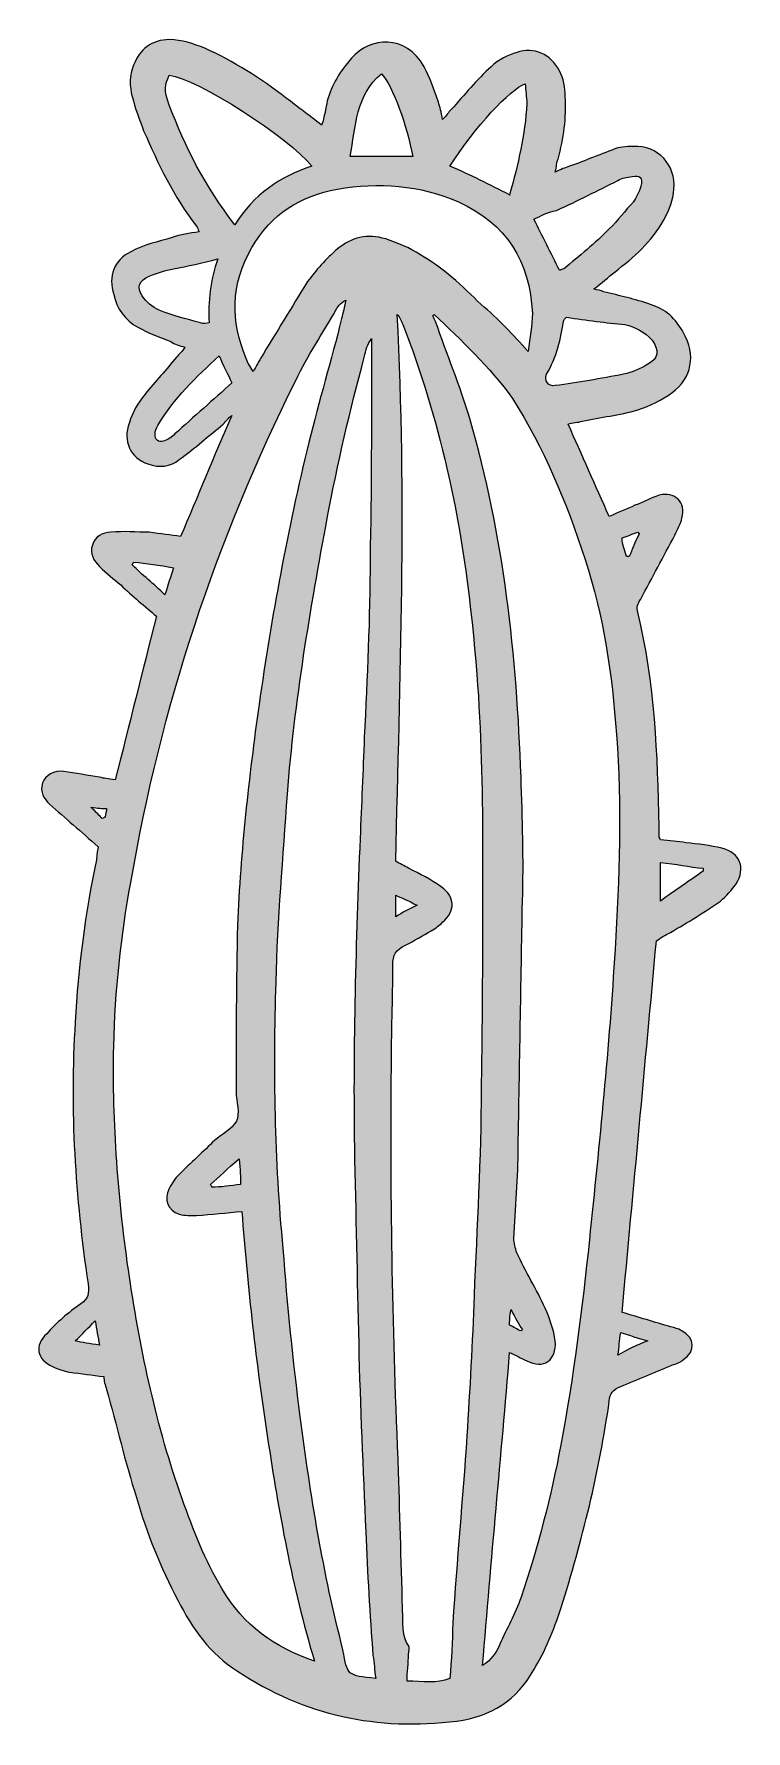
# Model space of a CAD drawing. Header units: inches. Extents: x 0.99 to 5, y 0.89 to 5.1.
# Drawn here: x 2.835 to 3.529, y 0.89 to 2.546 of the extents above; entities that cross this region are included whole.
import ezdxf

# ---------------------------------------------------------------- set-up
doc = ezdxf.new("R2010")
doc.units = ezdxf.units.IN
doc.header["$MEASUREMENT"] = 0
doc.layers.add('Calque 1', color=7, linetype='Continuous')

msp = doc.modelspace()

# ---------------------------------------------------------------- hatches: boundary and pattern name
at = {"layer": 'Calque 1', "true_color": 0x545b52}
h = msp.add_hatch(color=251, dxfattribs=at)
h.dxf.hatch_style = 2
edge = h.paths.add_edge_path()
edge.add_spline(control_points=[(2.8972, 1.7528), (2.8806, 1.7681), (2.8653, 1.7806), (2.85, 1.7944), (2.8444, 1.8), (2.8403, 1.8056), (2.8431, 1.8153), (2.8458, 1.8222), (2.8542, 1.8278), (2.8639, 1.8264), (2.875, 1.825), (2.8875, 1.8222), (2.8986, 1.8208), (2.9028, 1.8194), (2.9069, 1.8194), (2.9139, 1.8181), (2.9278, 1.8722), (2.9403, 1.9236), (2.9542, 1.9778), (2.9431, 1.9875), (2.9306, 1.9972), (2.9194, 2.0083), (2.9125, 2.0139), (2.9056, 2.0194), (2.8986, 2.0264), (2.8931, 2.0319), (2.8889, 2.0389), (2.8917, 2.0472), (2.8944, 2.0556), (2.9014, 2.0597), (2.9097, 2.0597), (2.9222, 2.0611), (2.9347, 2.0597), (2.9472, 2.0597), (2.9583, 2.0583), (2.9681, 2.0569), (2.9778, 2.0556), (2.9944, 2.0944), (3.0097, 2.1333), (3.0278, 2.1736), (3.0236, 2.1708), (3.0222, 2.1681), (3.0194, 2.1653), (3.0056, 2.1542), (2.9917, 2.1417), (2.9764, 2.1306), (2.9681, 2.1236), (2.9569, 2.1222), (2.9458, 2.1264), (2.9292, 2.1319), (2.9208, 2.1486), (2.9278, 2.1667), (2.9306, 2.1764), (2.9361, 2.1861), (2.9431, 2.1944), (2.9528, 2.2069), (2.9639, 2.2181), (2.9736, 2.2306), (2.9764, 2.2333), (2.9792, 2.2361), (2.9819, 2.2403), (2.9764, 2.2417), (2.9722, 2.2431), (2.9681, 2.2458), (2.9569, 2.25), (2.9458, 2.2542), (2.9361, 2.2597), (2.9236, 2.2667), (2.9153, 2.2778), (2.9125, 2.2917), (2.9069, 2.3097), (2.9125, 2.325), (2.9292, 2.3333), (2.9417, 2.3403), (2.9556, 2.3431), (2.9694, 2.3472), (2.9778, 2.35), (2.9861, 2.3514), (2.9958, 2.3528), (2.9944, 2.3556), (2.9944, 2.3569), (2.9931, 2.3583), (2.9708, 2.3875), (2.9556, 2.4194), (2.9417, 2.4514), (2.9375, 2.4625), (2.9333, 2.4736), (2.9306, 2.4847), (2.9278, 2.4944), (2.9278, 2.5056), (2.9319, 2.5153), (2.9375, 2.5306), (2.95, 2.5403), (2.9667, 2.5403), (2.9792, 2.5403), (2.9903, 2.5361), (3.0014, 2.5319), (3.0292, 2.5194), (3.0556, 2.5028), (3.0806, 2.4833), (3.0917, 2.475), (3.1028, 2.4667), (3.1153, 2.4569), (3.1181, 2.4653), (3.1194, 2.4736), (3.1208, 2.4806), (3.125, 2.4958), (3.1333, 2.5097), (3.1444, 2.5222), (3.1625, 2.5431), (3.1972, 2.5458), (3.2153, 2.5139), (3.2208, 2.5028), (3.225, 2.4917), (3.2292, 2.4792), (3.2306, 2.475), (3.2319, 2.4694), (3.2333, 2.4625), (3.2375, 2.4667), (3.2389, 2.4694), (3.2417, 2.4722), (3.2542, 2.4861), (3.2667, 2.5014), (3.2806, 2.5139), (3.2875, 2.5208), (3.2972, 2.525), (3.3056, 2.5278), (3.3222, 2.5333), (3.3389, 2.5264), (3.3472, 2.5097), (3.3514, 2.5028), (3.3528, 2.4931), (3.3528, 2.4847), (3.3542, 2.4639), (3.3514, 2.4444), (3.3458, 2.4236), (3.3444, 2.4208), (3.3444, 2.4167), (3.3431, 2.4111), (3.3486, 2.4139), (3.3528, 2.4153), (3.3569, 2.4167), (3.3722, 2.4222), (3.3889, 2.4292), (3.4042, 2.4347), (3.4097, 2.4361), (3.4181, 2.4361), (3.4236, 2.4361), (3.4472, 2.4347), (3.4625, 2.4139), (3.4583, 2.3903), (3.4569, 2.3806), (3.4528, 2.3708), (3.4486, 2.3639), (3.4375, 2.3431), (3.4194, 2.3278), (3.4014, 2.3139), (3.3944, 2.3083), (3.3889, 2.3028), (3.3806, 2.2972), (3.3847, 2.2958), (3.3875, 2.2958), (3.3903, 2.2944), (3.4056, 2.2903), (3.4208, 2.2875), (3.4361, 2.2819), (3.45, 2.2778), (3.4611, 2.2681), (3.4681, 2.2542), (3.4806, 2.2333), (3.4764, 2.2097), (3.4569, 2.1958), (3.4472, 2.1889), (3.4361, 2.1833), (3.4236, 2.1792), (3.4056, 2.1736), (3.3875, 2.1722), (3.3694, 2.1681), (3.3653, 2.1667), (3.3597, 2.1667), (3.3556, 2.1653), (3.3694, 2.1347), (3.3819, 2.1056), (3.3958, 2.075), (3.4042, 2.0792), (3.4125, 2.0819), (3.4208, 2.0861), (3.4292, 2.0889), (3.4361, 2.0931), (3.4444, 2.0958), (3.4597, 2.1), (3.4708, 2.0889), (3.4667, 2.0736), (3.4653, 2.0681), (3.4625, 2.0625), (3.4597, 2.0569), (3.4486, 2.0361), (3.4375, 2.0153), (3.4264, 1.9944), (3.4236, 1.9903), (3.4222, 1.9861), (3.4236, 1.9819), (3.4403, 1.9125), (3.4431, 1.8431), (3.4444, 1.7722), (3.4444, 1.7694), (3.4444, 1.7667), (3.4444, 1.7639), (3.4444, 1.7625), (3.4444, 1.7625), (3.4458, 1.7597), (3.4542, 1.7583), (3.4625, 1.7583), (3.4708, 1.7569), (3.4819, 1.7556), (3.4944, 1.7542), (3.5056, 1.7514), (3.5236, 1.7472), (3.5292, 1.7319), (3.5194, 1.7167), (3.5153, 1.7111), (3.5097, 1.7042), (3.5042, 1.7), (3.4889, 1.6889), (3.4722, 1.6792), (3.4556, 1.6694), (3.45, 1.6667), (3.4458, 1.6639), (3.4417, 1.6611), (3.4306, 1.5389), (3.4194, 1.4194), (3.4083, 1.2986), (3.4236, 1.2944), (3.4403, 1.2889), (3.4556, 1.2847), (3.4597, 1.2833), (3.4625, 1.2833), (3.4667, 1.2806), (3.4792, 1.2736), (3.4806, 1.2611), (3.4681, 1.2528), (3.4653, 1.25), (3.4611, 1.2486), (3.4569, 1.2472), (3.4403, 1.2403), (3.4236, 1.2333), (3.4069, 1.2264), (3.4, 1.2236), (3.3958, 1.2194), (3.3958, 1.2125), (3.3861, 1.1431), (3.3694, 1.0764), (3.3486, 1.0097), (3.3417, 0.9889), (3.3333, 0.9681), (3.3222, 0.95), (3.3056, 0.9208), (3.2806, 0.9042), (3.2472, 0.9), (3.1694, 0.8903), (3.0986, 0.9056), (3.0333, 0.9486), (3.0069, 0.9653), (2.9889, 0.9903), (2.975, 1.0181), (2.9583, 1.05), (2.9444, 1.0833), (2.9347, 1.1181), (2.9236, 1.1528), (2.9153, 1.1889), (2.9056, 1.2236), (2.9042, 1.2278), (2.9028, 1.2319), (2.9028, 1.2361), (2.8917, 1.2375), (2.8806, 1.2389), (2.8694, 1.2403), (2.8639, 1.2417), (2.8583, 1.2431), (2.8528, 1.2458), (2.8375, 1.2528), (2.8347, 1.2667), (2.8472, 1.2778), (2.8569, 1.2889), (2.8681, 1.2986), (2.8806, 1.3069), (2.8875, 1.3125), (2.8889, 1.3167), (2.8875, 1.3264), (2.875, 1.4111), (2.8694, 1.4958), (2.875, 1.5819), (2.8778, 1.6347), (2.8847, 1.6889), (2.8958, 1.7403), (2.8958, 1.7472), (2.8972, 1.75), (2.8972, 1.7528)], knot_values=[0, 0, 0, 0, 1, 1, 1, 2, 2, 2, 3, 3, 3, 4, 4, 4, 5, 5, 5, 6, 6, 6, 7, 7, 7, 8, 8, 8, 9, 9, 9, 10, 10, 10, 11, 11, 11, 12, 12, 12, 13, 13, 13, 14, 14, 14, 15, 15, 15, 16, 16, 16, 17, 17, 17, 18, 18, 18, 19, 19, 19, 20, 20, 20, 21, 21, 21, 22, 22, 22, 23, 23, 23, 24, 24, 24, 25, 25, 25, 26, 26, 26, 27, 27, 27, 28, 28, 28, 29, 29, 29, 30, 30, 30, 31, 31, 31, 32, 32, 32, 33, 33, 33, 34, 34, 34, 35, 35, 35, 36, 36, 36, 37, 37, 37, 38, 38, 38, 39, 39, 39, 40, 40, 40, 41, 41, 41, 42, 42, 42, 43, 43, 43, 44, 44, 44, 45, 45, 45, 46, 46, 46, 47, 47, 47, 48, 48, 48, 49, 49, 49, 50, 50, 50, 51, 51, 51, 52, 52, 52, 53, 53, 53, 54, 54, 54, 55, 55, 55, 56, 56, 56, 57, 57, 57, 58, 58, 58, 59, 59, 59, 60, 60, 60, 61, 61, 61, 62, 62, 62, 63, 63, 63, 64, 64, 64, 65, 65, 65, 66, 66, 66, 67, 67, 67, 68, 68, 68, 69, 69, 69, 70, 70, 70, 71, 71, 71, 72, 72, 72, 73, 73, 73, 74, 74, 74, 75, 75, 75, 76, 76, 76, 77, 77, 77, 78, 78, 78, 79, 79, 79, 80, 80, 80, 81, 81, 81, 82, 82, 82, 83, 83, 83, 84, 84, 84, 85, 85, 85, 86, 86, 86, 87, 87, 87, 88, 88, 88, 89, 89, 89, 90, 90, 90, 91, 91, 91, 92, 92, 92, 93, 93, 93, 94, 94, 94, 95, 95, 95, 96, 96, 96, 97, 97, 97, 98, 98, 98, 99, 99, 99, 99], degree=3, periodic=1)
edge = h.paths.add_edge_path()
edge.add_spline(control_points=[(3.1083, 0.9583), (3.0861, 1.0319), (3.0736, 1.1042), (3.0625, 1.1764), (3.0514, 1.2486), (3.0431, 1.3222), (3.0375, 1.3972), (3.0222, 1.3958), (3.0083, 1.3944), (2.9931, 1.3931), (2.9875, 1.3931), (2.9819, 1.3931), (2.9764, 1.3944), (2.9653, 1.3986), (2.9611, 1.4083), (2.9667, 1.4194), (2.9694, 1.425), (2.9722, 1.4292), (2.9764, 1.4333), (2.9875, 1.4444), (3, 1.4556), (3.0111, 1.4667), (3.0181, 1.4722), (3.0278, 1.4778), (3.0319, 1.4847), (3.0361, 1.4931), (3.0319, 1.5042), (3.0319, 1.5139), (3.0319, 1.5681), (3.0319, 1.6222), (3.0333, 1.6764), (3.0361, 1.7486), (3.0444, 1.8208), (3.0542, 1.8917), (3.0667, 1.9778), (3.0819, 2.0625), (3.1028, 2.1472), (3.1125, 2.1875), (3.125, 2.2278), (3.1347, 2.2681), (3.1361, 2.2736), (3.1375, 2.2792), (3.1389, 2.2861), (3.1333, 2.2833), (3.1306, 2.2792), (3.1292, 2.2764), (3.1167, 2.2542), (3.1014, 2.2319), (3.0903, 2.2083), (3.0125, 2.0528), (2.9583, 1.8889), (2.9292, 1.7181), (2.9194, 1.6653), (2.9139, 1.6125), (2.9125, 1.5583), (2.9111, 1.4833), (2.9167, 1.4083), (2.9278, 1.3333), (2.9389, 1.2597), (2.9542, 1.1875), (2.9792, 1.1167), (2.9903, 1.0861), (3.0014, 1.0569), (3.0181, 1.0292), (3.0389, 0.9931), (3.0694, 0.9722), (3.1083, 0.9583)], knot_values=[0, 0, 0, 0, 1, 1, 1, 2, 2, 2, 3, 3, 3, 4, 4, 4, 5, 5, 5, 6, 6, 6, 7, 7, 7, 8, 8, 8, 9, 9, 9, 10, 10, 10, 11, 11, 11, 12, 12, 12, 13, 13, 13, 14, 14, 14, 15, 15, 15, 16, 16, 16, 17, 17, 17, 18, 18, 18, 19, 19, 19, 20, 20, 20, 21, 21, 21, 22, 22, 22, 22], degree=3, periodic=1)
edge = h.paths.add_edge_path()
edge.add_spline(control_points=[(3.1875, 1.7389), (3.1917, 1.7361), (3.1958, 1.7347), (3.2, 1.7319), (3.2111, 1.7264), (3.2222, 1.7208), (3.2319, 1.7139), (3.2458, 1.7042), (3.2458, 1.6903), (3.2333, 1.6792), (3.2306, 1.6764), (3.2264, 1.6736), (3.2222, 1.6708), (3.2139, 1.6667), (3.2056, 1.6611), (3.1972, 1.6569), (3.1875, 1.6528), (3.1847, 1.6472), (3.1847, 1.6375), (3.1847, 1.6042), (3.1833, 1.5708), (3.1833, 1.5375), (3.1819, 1.4056), (3.1847, 1.275), (3.1903, 1.1431), (3.1917, 1.0958), (3.1931, 1.0486), (3.1944, 1.0014), (3.1944, 0.9917), (3.1944, 0.9819), (3.2, 0.9736), (3.2014, 0.9722), (3.2, 0.9681), (3.2, 0.9653), (3.2, 0.9569), (3.1986, 0.9472), (3.1986, 0.9389), (3.2139, 0.9389), (3.2278, 0.9361), (3.2403, 0.9417), (3.2417, 0.9597), (3.2431, 0.9778), (3.2431, 0.9958), (3.2472, 1.0569), (3.2528, 1.1167), (3.2569, 1.1778), (3.2597, 1.2236), (3.2625, 1.2694), (3.2639, 1.3153), (3.2667, 1.3819), (3.2708, 1.4486), (3.2708, 1.5167), (3.2722, 1.5958), (3.2722, 1.6764), (3.2722, 1.7556), (3.2722, 1.8111), (3.2708, 1.8653), (3.2667, 1.9208), (3.2611, 1.9889), (3.2528, 2.0556), (3.2375, 2.1222), (3.2264, 2.1694), (3.2125, 2.2167), (3.1944, 2.2625), (3.1931, 2.2653), (3.1917, 2.2694), (3.1889, 2.2722), (3.1986, 2.0931), (3.1917, 1.9167), (3.1875, 1.7389)], knot_values=[0, 0, 0, 0, 1, 1, 1, 2, 2, 2, 3, 3, 3, 4, 4, 4, 5, 5, 5, 6, 6, 6, 7, 7, 7, 8, 8, 8, 9, 9, 9, 10, 10, 10, 11, 11, 11, 12, 12, 12, 13, 13, 13, 14, 14, 14, 15, 15, 15, 16, 16, 16, 17, 17, 17, 18, 18, 18, 19, 19, 19, 20, 20, 20, 21, 21, 21, 22, 22, 22, 23, 23, 23, 23], degree=3, periodic=1)
edge = h.paths.add_edge_path()
edge.add_spline(control_points=[(3.225, 2.2722), (3.225, 2.2722), (3.2236, 2.2708), (3.2236, 2.2708), (3.225, 2.2694), (3.225, 2.2667), (3.2264, 2.2653), (3.2375, 2.2333), (3.25, 2.2028), (3.2597, 2.1708), (3.2931, 2.0569), (3.3056, 1.9389), (3.3097, 1.8208), (3.3111, 1.7806), (3.3125, 1.7403), (3.3111, 1.7), (3.3097, 1.6194), (3.3083, 1.5403), (3.3069, 1.4597), (3.3069, 1.4306), (3.3042, 1.4), (3.3028, 1.3708), (3.3028, 1.3667), (3.3042, 1.3611), (3.3056, 1.3569), (3.3139, 1.3389), (3.325, 1.3208), (3.3333, 1.3028), (3.3375, 1.2931), (3.3417, 1.2819), (3.3431, 1.2708), (3.3444, 1.2514), (3.3319, 1.2431), (3.3153, 1.2514), (3.3097, 1.2542), (3.3042, 1.2569), (3.2986, 1.2597), (3.2903, 1.1583), (3.2806, 1.0569), (3.2722, 0.9542), (3.2806, 0.9597), (3.2861, 0.9667), (3.2889, 0.975), (3.2958, 0.9903), (3.3042, 1.0042), (3.3097, 1.0208), (3.3264, 1.0694), (3.3389, 1.1194), (3.3486, 1.1694), (3.3611, 1.2361), (3.3694, 1.3028), (3.3764, 1.3694), (3.3861, 1.4639), (3.3958, 1.5583), (3.4014, 1.6528), (3.4056, 1.7222), (3.4083, 1.7931), (3.4028, 1.8625), (3.3986, 1.9208), (3.3903, 1.9778), (3.3722, 2.0333), (3.3542, 2.0889), (3.3319, 2.1417), (3.3014, 2.1903), (3.2792, 2.2208), (3.2514, 2.2472), (3.225, 2.2722)], knot_values=[0, 0, 0, 0, 1, 1, 1, 2, 2, 2, 3, 3, 3, 4, 4, 4, 5, 5, 5, 6, 6, 6, 7, 7, 7, 8, 8, 8, 9, 9, 9, 10, 10, 10, 11, 11, 11, 12, 12, 12, 13, 13, 13, 14, 14, 14, 15, 15, 15, 16, 16, 16, 17, 17, 17, 18, 18, 18, 19, 19, 19, 20, 20, 20, 21, 21, 21, 22, 22, 22, 22], degree=3, periodic=1)
edge = h.paths.add_edge_path()
edge.add_spline(control_points=[(3.1681, 0.9417), (3.1667, 0.95), (3.1667, 0.9569), (3.1653, 0.9639), (3.1625, 1.0042), (3.1597, 1.0444), (3.1583, 1.0847), (3.1556, 1.1458), (3.1528, 1.2069), (3.1514, 1.2681), (3.15, 1.3319), (3.1486, 1.3958), (3.1472, 1.4597), (3.1458, 1.5597), (3.1486, 1.6611), (3.1528, 1.7611), (3.1542, 1.7944), (3.1556, 1.8264), (3.1569, 1.8597), (3.1597, 1.9181), (3.1625, 1.9764), (3.1625, 2.0333), (3.1639, 2.1), (3.1639, 2.1681), (3.1639, 2.2347), (3.1639, 2.2389), (3.1639, 2.2431), (3.1639, 2.2486), (3.1597, 2.2431), (3.1583, 2.2375), (3.1569, 2.2306), (3.1431, 2.1792), (3.1306, 2.1264), (3.1208, 2.0736), (3.1042, 1.9847), (3.0889, 1.8944), (3.0819, 1.8042), (3.0778, 1.7431), (3.0722, 1.6819), (3.0708, 1.6208), (3.0681, 1.5347), (3.0694, 1.4472), (3.0778, 1.3611), (3.0819, 1.3056), (3.0875, 1.2514), (3.0944, 1.1972), (3.1042, 1.1208), (3.1167, 1.0444), (3.1361, 0.9694), (3.1403, 0.9444), (3.1403, 0.9444), (3.1681, 0.9417)], knot_values=[0, 0, 0, 0, 1, 1, 1, 2, 2, 2, 3, 3, 3, 4, 4, 4, 5, 5, 5, 6, 6, 6, 7, 7, 7, 8, 8, 8, 9, 9, 9, 10, 10, 10, 11, 11, 11, 12, 12, 12, 13, 13, 13, 14, 14, 14, 15, 15, 15, 16, 16, 16, 17, 17, 17, 17], degree=3, periodic=1)
edge = h.paths.add_edge_path()
edge.add_spline(control_points=[(3.3167, 2.2361), (3.3181, 2.25), (3.3208, 2.2611), (3.3208, 2.2736), (3.3181, 2.3236), (3.2958, 2.3611), (3.2486, 2.3819), (3.2111, 2.3986), (3.1708, 2.4014), (3.1306, 2.3944), (3.0944, 2.3875), (3.0667, 2.3708), (3.0472, 2.3375), (3.0264, 2.3014), (3.0264, 2.2653), (3.0417, 2.2292), (3.0431, 2.225), (3.0458, 2.2208), (3.0486, 2.2167), (3.0514, 2.2222), (3.0542, 2.2264), (3.0556, 2.2292), (3.0708, 2.2542), (3.0861, 2.2792), (3.1014, 2.3042), (3.1097, 2.3153), (3.1194, 2.3264), (3.1306, 2.3361), (3.1444, 2.3472), (3.1597, 2.3514), (3.1778, 2.3458), (3.1889, 2.3417), (3.2014, 2.3375), (3.2111, 2.3306), (3.2333, 2.3181), (3.2528, 2.3), (3.2708, 2.2819), (3.2875, 2.2681), (3.3014, 2.2528), (3.3167, 2.2361)], knot_values=[0, 0, 0, 0, 1, 1, 1, 2, 2, 2, 3, 3, 3, 4, 4, 4, 5, 5, 5, 6, 6, 6, 7, 7, 7, 8, 8, 8, 9, 9, 9, 10, 10, 10, 11, 11, 11, 12, 12, 12, 13, 13, 13, 13], degree=3, periodic=1)
edge = h.paths.add_edge_path()
edge.add_spline(control_points=[(3.0306, 2.3597), (3.0486, 2.3889), (3.075, 2.4069), (3.1056, 2.4167), (3.0847, 2.4444), (2.9931, 2.5028), (2.9667, 2.5056), (2.9625, 2.4958), (2.9611, 2.4917), (2.9667, 2.4764), (2.9819, 2.4361), (3.0014, 2.3972), (3.0306, 2.3597)], knot_values=[0, 0, 0, 0, 1, 1, 1, 2, 2, 2, 3, 3, 3, 4, 4, 4, 4], degree=3, periodic=1)
edge = h.paths.add_edge_path()
edge.add_spline(control_points=[(3.3542, 2.2694), (3.3528, 2.2681), (3.3514, 2.2667), (3.3514, 2.2667), (3.3486, 2.2486), (3.3444, 2.2306), (3.3347, 2.2139), (3.3319, 2.2083), (3.3361, 2.2014), (3.3431, 2.2028), (3.3653, 2.2056), (3.3875, 2.2097), (3.4097, 2.2139), (3.4181, 2.2153), (3.4264, 2.2194), (3.4333, 2.2236), (3.4444, 2.2292), (3.4444, 2.2375), (3.4375, 2.2472), (3.4306, 2.2556), (3.4208, 2.2597), (3.4111, 2.2625), (3.3931, 2.2639), (3.3736, 2.2667), (3.3542, 2.2694)], knot_values=[0, 0, 0, 0, 1, 1, 1, 2, 2, 2, 3, 3, 3, 4, 4, 4, 5, 5, 5, 6, 6, 6, 7, 7, 7, 8, 8, 8, 8], degree=3, periodic=1)
edge = h.paths.add_edge_path()
edge.add_spline(control_points=[(3.3222, 2.3653), (3.3306, 2.3486), (3.3389, 2.3319), (3.3472, 2.3153), (3.3486, 2.3153), (3.35, 2.3167), (3.3514, 2.3167), (3.3667, 2.3292), (3.3819, 2.3417), (3.3958, 2.3556), (3.4042, 2.3639), (3.4111, 2.3736), (3.4194, 2.3819), (3.4222, 2.3861), (3.425, 2.3917), (3.4264, 2.3972), (3.4292, 2.4056), (3.425, 2.4083), (3.4181, 2.4069), (3.4125, 2.4056), (3.4083, 2.4056), (3.4042, 2.4028), (3.3847, 2.3931), (3.3653, 2.3833), (3.3444, 2.3736), (3.3347, 2.3722), (3.3292, 2.3681), (3.3222, 2.3653)], knot_values=[0, 0, 0, 0, 1, 1, 1, 2, 2, 2, 3, 3, 3, 4, 4, 4, 5, 5, 5, 6, 6, 6, 7, 7, 7, 8, 8, 8, 9, 9, 9, 9], degree=3, periodic=1)
edge = h.paths.add_edge_path()
edge.add_spline(control_points=[(3.2986, 2.3889), (3.2986, 2.3889), (3.3, 2.3889), (3.2986, 2.3889), (3.3069, 2.4194), (3.3139, 2.4472), (3.3153, 2.4778), (3.3153, 2.4847), (3.3139, 2.4903), (3.3139, 2.4972), (3.2986, 2.4917), (3.2653, 2.4556), (3.2403, 2.4167), (3.2611, 2.4083), (3.2792, 2.3986), (3.2986, 2.3889)], knot_values=[0, 0, 0, 0, 1, 1, 1, 2, 2, 2, 3, 3, 3, 4, 4, 4, 5, 5, 5, 5], degree=3, periodic=1)
edge = h.paths.add_edge_path()
edge.add_spline(control_points=[(3.2042, 2.4264), (3.1986, 2.4556), (3.1847, 2.4958), (3.1736, 2.5069), (3.1486, 2.4861), (3.1486, 2.4556), (3.1431, 2.4264), (3.1653, 2.4264), (3.1847, 2.4264), (3.2042, 2.4264)], knot_values=[0, 0, 0, 0, 1, 1, 1, 2, 2, 2, 3, 3, 3, 3], degree=3, periodic=1)
edge = h.paths.add_edge_path()
edge.add_spline(control_points=[(3.0139, 2.3264), (2.9986, 2.3222), (2.9847, 2.3194), (2.9708, 2.3167), (2.9625, 2.3153), (2.9556, 2.3125), (2.9472, 2.3097), (2.9375, 2.3056), (2.9347, 2.2986), (2.9403, 2.2903), (2.9444, 2.2847), (2.95, 2.2792), (2.9569, 2.2764), (2.9694, 2.2708), (2.9833, 2.2681), (2.9972, 2.2639), (3, 2.2625), (3.0028, 2.2639), (3.0056, 2.2639), (3.0042, 2.2847), (3.0069, 2.3056), (3.0139, 2.3264)], knot_values=[0, 0, 0, 0, 1, 1, 1, 2, 2, 2, 3, 3, 3, 4, 4, 4, 5, 5, 5, 6, 6, 6, 7, 7, 7, 7], degree=3, periodic=1)
edge = h.paths.add_edge_path()
edge.add_spline(control_points=[(3.0153, 2.2319), (2.9931, 2.2111), (2.9708, 2.1903), (2.9556, 2.1639), (2.9542, 2.1611), (2.9528, 2.1583), (2.9528, 2.1556), (2.9528, 2.15), (2.9556, 2.1472), (2.9611, 2.1486), (2.9653, 2.15), (2.9694, 2.1528), (2.9722, 2.1556), (2.9903, 2.1722), (3.0097, 2.1889), (3.0278, 2.2056), (3.0236, 2.2139), (3.0194, 2.2222), (3.0153, 2.2319)], knot_values=[0, 0, 0, 0, 1, 1, 1, 2, 2, 2, 3, 3, 3, 4, 4, 4, 5, 5, 5, 6, 6, 6, 6], degree=3, periodic=1)
edge = h.paths.add_edge_path()
edge.add_spline(control_points=[(3.4458, 1.7), (3.4611, 1.7111), (3.4736, 1.7194), (3.4875, 1.7292), (3.4875, 1.7306), (3.4875, 1.7306), (3.4875, 1.7319), (3.4736, 1.7333), (3.4611, 1.7361), (3.4458, 1.7375), (3.4458, 1.725), (3.4458, 1.7125), (3.4458, 1.7)], knot_values=[0, 0, 0, 0, 1, 1, 1, 2, 2, 2, 3, 3, 3, 4, 4, 4, 4], degree=3, periodic=1)
edge = h.paths.add_edge_path()
edge.add_spline(control_points=[(2.9319, 2.0306), (2.9319, 2.0292), (2.9306, 2.0292), (2.9306, 2.0278), (2.9403, 2.0181), (2.9514, 2.0097), (2.9625, 1.9986), (2.9653, 2.0083), (2.9681, 2.0167), (2.9708, 2.025), (2.9569, 2.0278), (2.9444, 2.0292), (2.9319, 2.0306)], knot_values=[0, 0, 0, 0, 1, 1, 1, 2, 2, 2, 3, 3, 3, 4, 4, 4, 4], degree=3, periodic=1)
edge = h.paths.add_edge_path()
edge.add_spline(control_points=[(3.0347, 1.4486), (3.0236, 1.4389), (3.0153, 1.4306), (3.0069, 1.4236), (3.0069, 1.4222), (3.0083, 1.4222), (3.0083, 1.4208), (3.0167, 1.4208), (3.0264, 1.4222), (3.0361, 1.4236), (3.0361, 1.4306), (3.0361, 1.4375), (3.0347, 1.4486)], knot_values=[0, 0, 0, 0, 1, 1, 1, 2, 2, 2, 3, 3, 3, 4, 4, 4, 4], degree=3, periodic=1)
edge = h.paths.add_edge_path()
edge.add_spline(control_points=[(3.4333, 1.2708), (3.4236, 1.2736), (3.4153, 1.2764), (3.4069, 1.2792), (3.4056, 1.2708), (3.4056, 1.2653), (3.4042, 1.2569), (3.4139, 1.2625), (3.4222, 1.2667), (3.4333, 1.2708)], knot_values=[0, 0, 0, 0, 1, 1, 1, 2, 2, 2, 3, 3, 3, 3], degree=3, periodic=1)
edge = h.paths.add_edge_path()
edge.add_spline(control_points=[(2.8986, 1.2667), (2.8972, 1.275), (2.8958, 1.2819), (2.8944, 1.2903), (2.8875, 1.2833), (2.8819, 1.2778), (2.875, 1.2708), (2.8819, 1.2694), (2.8889, 1.2681), (2.8986, 1.2667)], knot_values=[0, 0, 0, 0, 1, 1, 1, 2, 2, 2, 3, 3, 3, 3], degree=3, periodic=1)
edge = h.paths.add_edge_path()
edge.add_spline(control_points=[(3.1875, 1.6847), (3.1944, 1.6889), (3.2, 1.6917), (3.2083, 1.6958), (3.2, 1.7), (3.1944, 1.7028), (3.1875, 1.7056), (3.1875, 1.6986), (3.1875, 1.6931), (3.1875, 1.6847)], knot_values=[0, 0, 0, 0, 1, 1, 1, 2, 2, 2, 3, 3, 3, 3], degree=3, periodic=1)
edge = h.paths.add_edge_path()
edge.add_spline(control_points=[(3.4125, 2.0361), (3.4139, 2.0361), (3.4139, 2.0361), (3.4153, 2.0361), (3.4181, 2.0431), (3.4208, 2.05), (3.425, 2.0583), (3.425, 2.0583), (3.4236, 2.0597), (3.4236, 2.0597), (3.4181, 2.0583), (3.4139, 2.0556), (3.4083, 2.0542), (3.4083, 2.0472), (3.4111, 2.0417), (3.4125, 2.0361)], knot_values=[0, 0, 0, 0, 1, 1, 1, 2, 2, 2, 3, 3, 3, 4, 4, 4, 5, 5, 5, 5], degree=3, periodic=1)
edge = h.paths.add_edge_path()
edge.add_spline(control_points=[(3.3, 1.3014), (3.2986, 1.2944), (3.2986, 1.2903), (3.2986, 1.2861), (3.3028, 1.2847), (3.3056, 1.2819), (3.3097, 1.2806), (3.3097, 1.2806), (3.3111, 1.2819), (3.3111, 1.2819), (3.3069, 1.2875), (3.3042, 1.2931), (3.3, 1.3014)], knot_values=[0, 0, 0, 0, 1, 1, 1, 2, 2, 2, 3, 3, 3, 4, 4, 4, 4], degree=3, periodic=1)
edge = h.paths.add_edge_path()
edge.add_spline(control_points=[(2.9014, 1.7806), (2.9028, 1.7806), (2.9028, 1.7819), (2.9042, 1.7819), (2.9042, 1.7847), (2.9056, 1.7875), (2.9056, 1.7903), (2.9014, 1.7903), (2.8972, 1.7903), (2.8903, 1.7917), (2.8958, 1.7861), (2.8986, 1.7833), (2.9014, 1.7806)], knot_values=[0, 0, 0, 0, 1, 1, 1, 2, 2, 2, 3, 3, 3, 4, 4, 4, 4], degree=3, periodic=1)

# ---------------------------------------------------------------- linework, layer by layer
at = {"layer": 'Calque 1', "lineweight": 0}
for points, knots in [([(2.8972, 1.7528), (2.8806, 1.7681), (2.8653, 1.7806), (2.85, 1.7944), (2.8444, 1.8), (2.8403, 1.8056), (2.8431, 1.8153), (2.8458, 1.8222), (2.8542, 1.8278), (2.8639, 1.8264), (2.875, 1.825), (2.8875, 1.8222), (2.8986, 1.8208), (2.9028, 1.8194), (2.9069, 1.8194), (2.9139, 1.8181), (2.9278, 1.8722), (2.9403, 1.9236), (2.9542, 1.9778), (2.9431, 1.9875), (2.9306, 1.9972), (2.9194, 2.0083), (2.9125, 2.0139), (2.9056, 2.0194), (2.8986, 2.0264), (2.8931, 2.0319), (2.8889, 2.0389), (2.8917, 2.0472), (2.8944, 2.0556), (2.9014, 2.0597), (2.9097, 2.0597), (2.9222, 2.0611), (2.9347, 2.0597), (2.9472, 2.0597), (2.9583, 2.0583), (2.9681, 2.0569), (2.9778, 2.0556), (2.9944, 2.0944), (3.0097, 2.1333), (3.0278, 2.1736), (3.0236, 2.1708), (3.0222, 2.1681), (3.0194, 2.1653), (3.0056, 2.1542), (2.9917, 2.1417), (2.9764, 2.1306), (2.9681, 2.1236), (2.9569, 2.1222), (2.9458, 2.1264), (2.9292, 2.1319), (2.9208, 2.1486), (2.9278, 2.1667), (2.9306, 2.1764), (2.9361, 2.1861), (2.9431, 2.1944), (2.9528, 2.2069), (2.9639, 2.2181), (2.9736, 2.2306), (2.9764, 2.2333), (2.9792, 2.2361), (2.9819, 2.2403), (2.9764, 2.2417), (2.9722, 2.2431), (2.9681, 2.2458), (2.9569, 2.25), (2.9458, 2.2542), (2.9361, 2.2597), (2.9236, 2.2667), (2.9153, 2.2778), (2.9125, 2.2917), (2.9069, 2.3097), (2.9125, 2.325), (2.9292, 2.3333), (2.9417, 2.3403), (2.9556, 2.3431), (2.9694, 2.3472), (2.9778, 2.35), (2.9861, 2.3514), (2.9958, 2.3528), (2.9944, 2.3556), (2.9944, 2.3569), (2.9931, 2.3583), (2.9708, 2.3875), (2.9556, 2.4194), (2.9417, 2.4514), (2.9375, 2.4625), (2.9333, 2.4736), (2.9306, 2.4847), (2.9278, 2.4944), (2.9278, 2.5056), (2.9319, 2.5153), (2.9375, 2.5306), (2.95, 2.5403), (2.9667, 2.5403), (2.9792, 2.5403), (2.9903, 2.5361), (3.0014, 2.5319), (3.0292, 2.5194), (3.0556, 2.5028), (3.0806, 2.4833), (3.0917, 2.475), (3.1028, 2.4667), (3.1153, 2.4569), (3.1181, 2.4653), (3.1194, 2.4736), (3.1208, 2.4806), (3.125, 2.4958), (3.1333, 2.5097), (3.1444, 2.5222), (3.1625, 2.5431), (3.1972, 2.5458), (3.2153, 2.5139), (3.2208, 2.5028), (3.225, 2.4917), (3.2292, 2.4792), (3.2306, 2.475), (3.2319, 2.4694), (3.2333, 2.4625), (3.2375, 2.4667), (3.2389, 2.4694), (3.2417, 2.4722), (3.2542, 2.4861), (3.2667, 2.5014), (3.2806, 2.5139), (3.2875, 2.5208), (3.2972, 2.525), (3.3056, 2.5278), (3.3222, 2.5333), (3.3389, 2.5264), (3.3472, 2.5097), (3.3514, 2.5028), (3.3528, 2.4931), (3.3528, 2.4847), (3.3542, 2.4639), (3.3514, 2.4444), (3.3458, 2.4236), (3.3444, 2.4208), (3.3444, 2.4167), (3.3431, 2.4111), (3.3486, 2.4139), (3.3528, 2.4153), (3.3569, 2.4167), (3.3722, 2.4222), (3.3889, 2.4292), (3.4042, 2.4347), (3.4097, 2.4361), (3.4181, 2.4361), (3.4236, 2.4361), (3.4472, 2.4347), (3.4625, 2.4139), (3.4583, 2.3903), (3.4569, 2.3806), (3.4528, 2.3708), (3.4486, 2.3639), (3.4375, 2.3431), (3.4194, 2.3278), (3.4014, 2.3139), (3.3944, 2.3083), (3.3889, 2.3028), (3.3806, 2.2972), (3.3847, 2.2958), (3.3875, 2.2958), (3.3903, 2.2944), (3.4056, 2.2903), (3.4208, 2.2875), (3.4361, 2.2819), (3.45, 2.2778), (3.4611, 2.2681), (3.4681, 2.2542), (3.4806, 2.2333), (3.4764, 2.2097), (3.4569, 2.1958), (3.4472, 2.1889), (3.4361, 2.1833), (3.4236, 2.1792), (3.4056, 2.1736), (3.3875, 2.1722), (3.3694, 2.1681), (3.3653, 2.1667), (3.3597, 2.1667), (3.3556, 2.1653), (3.3694, 2.1347), (3.3819, 2.1056), (3.3958, 2.075), (3.4042, 2.0792), (3.4125, 2.0819), (3.4208, 2.0861), (3.4292, 2.0889), (3.4361, 2.0931), (3.4444, 2.0958), (3.4597, 2.1), (3.4708, 2.0889), (3.4667, 2.0736), (3.4653, 2.0681), (3.4625, 2.0625), (3.4597, 2.0569), (3.4486, 2.0361), (3.4375, 2.0153), (3.4264, 1.9944), (3.4236, 1.9903), (3.4222, 1.9861), (3.4236, 1.9819), (3.4403, 1.9125), (3.4431, 1.8431), (3.4444, 1.7722), (3.4444, 1.7694), (3.4444, 1.7667), (3.4444, 1.7639), (3.4444, 1.7625), (3.4444, 1.7625), (3.4458, 1.7597), (3.4542, 1.7583), (3.4625, 1.7583), (3.4708, 1.7569), (3.4819, 1.7556), (3.4944, 1.7542), (3.5056, 1.7514), (3.5236, 1.7472), (3.5292, 1.7319), (3.5194, 1.7167), (3.5153, 1.7111), (3.5097, 1.7042), (3.5042, 1.7), (3.4889, 1.6889), (3.4722, 1.6792), (3.4556, 1.6694), (3.45, 1.6667), (3.4458, 1.6639), (3.4417, 1.6611), (3.4306, 1.5389), (3.4194, 1.4194), (3.4083, 1.2986), (3.4236, 1.2944), (3.4403, 1.2889), (3.4556, 1.2847), (3.4597, 1.2833), (3.4625, 1.2833), (3.4667, 1.2806), (3.4792, 1.2736), (3.4806, 1.2611), (3.4681, 1.2528), (3.4653, 1.25), (3.4611, 1.2486), (3.4569, 1.2472), (3.4403, 1.2403), (3.4236, 1.2333), (3.4069, 1.2264), (3.4, 1.2236), (3.3958, 1.2194), (3.3958, 1.2125), (3.3861, 1.1431), (3.3694, 1.0764), (3.3486, 1.0097), (3.3417, 0.9889), (3.3333, 0.9681), (3.3222, 0.95), (3.3056, 0.9208), (3.2806, 0.9042), (3.2472, 0.9), (3.1694, 0.8903), (3.0986, 0.9056), (3.0333, 0.9486), (3.0069, 0.9653), (2.9889, 0.9903), (2.975, 1.0181), (2.9583, 1.05), (2.9444, 1.0833), (2.9347, 1.1181), (2.9236, 1.1528), (2.9153, 1.1889), (2.9056, 1.2236), (2.9042, 1.2278), (2.9028, 1.2319), (2.9028, 1.2361), (2.8917, 1.2375), (2.8806, 1.2389), (2.8694, 1.2403), (2.8639, 1.2417), (2.8583, 1.2431), (2.8528, 1.2458), (2.8375, 1.2528), (2.8347, 1.2667), (2.8472, 1.2778), (2.8569, 1.2889), (2.8681, 1.2986), (2.8806, 1.3069), (2.8875, 1.3125), (2.8889, 1.3167), (2.8875, 1.3264), (2.875, 1.4111), (2.8694, 1.4958), (2.875, 1.5819), (2.8778, 1.6347), (2.8847, 1.6889), (2.8958, 1.7403), (2.8958, 1.7472), (2.8972, 1.75), (2.8972, 1.7528)], [0, 0, 0, 0, 1, 1, 1, 2, 2, 2, 3, 3, 3, 4, 4, 4, 5, 5, 5, 6, 6, 6, 7, 7, 7, 8, 8, 8, 9, 9, 9, 10, 10, 10, 11, 11, 11, 12, 12, 12, 13, 13, 13, 14, 14, 14, 15, 15, 15, 16, 16, 16, 17, 17, 17, 18, 18, 18, 19, 19, 19, 20, 20, 20, 21, 21, 21, 22, 22, 22, 23, 23, 23, 24, 24, 24, 25, 25, 25, 26, 26, 26, 27, 27, 27, 28, 28, 28, 29, 29, 29, 30, 30, 30, 31, 31, 31, 32, 32, 32, 33, 33, 33, 34, 34, 34, 35, 35, 35, 36, 36, 36, 37, 37, 37, 38, 38, 38, 39, 39, 39, 40, 40, 40, 41, 41, 41, 42, 42, 42, 43, 43, 43, 44, 44, 44, 45, 45, 45, 46, 46, 46, 47, 47, 47, 48, 48, 48, 49, 49, 49, 50, 50, 50, 51, 51, 51, 52, 52, 52, 53, 53, 53, 54, 54, 54, 55, 55, 55, 56, 56, 56, 57, 57, 57, 58, 58, 58, 59, 59, 59, 60, 60, 60, 61, 61, 61, 62, 62, 62, 63, 63, 63, 64, 64, 64, 65, 65, 65, 66, 66, 66, 67, 67, 67, 68, 68, 68, 69, 69, 69, 70, 70, 70, 71, 71, 71, 72, 72, 72, 73, 73, 73, 74, 74, 74, 75, 75, 75, 76, 76, 76, 77, 77, 77, 78, 78, 78, 79, 79, 79, 80, 80, 80, 81, 81, 81, 82, 82, 82, 83, 83, 83, 84, 84, 84, 85, 85, 85, 86, 86, 86, 87, 87, 87, 88, 88, 88, 89, 89, 89, 90, 90, 90, 91, 91, 91, 92, 92, 92, 93, 93, 93, 94, 94, 94, 95, 95, 95, 96, 96, 96, 97, 97, 97, 98, 98, 98, 99, 99, 99, 99]), ([(3.0306, 2.3597), (3.0486, 2.3889), (3.075, 2.4069), (3.1056, 2.4167), (3.0847, 2.4444), (2.9931, 2.5028), (2.9667, 2.5056), (2.9625, 2.4958), (2.9611, 2.4917), (2.9667, 2.4764), (2.9819, 2.4361), (3.0014, 2.3972), (3.0306, 2.3597)], [0, 0, 0, 0, 1, 1, 1, 2, 2, 2, 3, 3, 3, 4, 4, 4, 4]), ([(3.2042, 2.4264), (3.1986, 2.4556), (3.1847, 2.4958), (3.1736, 2.5069), (3.1486, 2.4861), (3.1486, 2.4556), (3.1431, 2.4264), (3.1653, 2.4264), (3.1847, 2.4264), (3.2042, 2.4264)], [0, 0, 0, 0, 1, 1, 1, 2, 2, 2, 3, 3, 3, 3]), ([(3.2986, 2.3889), (3.2986, 2.3889), (3.3, 2.3889), (3.2986, 2.3889), (3.3069, 2.4194), (3.3139, 2.4472), (3.3153, 2.4778), (3.3153, 2.4847), (3.3139, 2.4903), (3.3139, 2.4972), (3.2986, 2.4917), (3.2653, 2.4556), (3.2403, 2.4167), (3.2611, 2.4083), (3.2792, 2.3986), (3.2986, 2.3889)], [0, 0, 0, 0, 1, 1, 1, 2, 2, 2, 3, 3, 3, 4, 4, 4, 5, 5, 5, 5]), ([(3.3167, 2.2361), (3.3181, 2.25), (3.3208, 2.2611), (3.3208, 2.2736), (3.3181, 2.3236), (3.2958, 2.3611), (3.2486, 2.3819), (3.2111, 2.3986), (3.1708, 2.4014), (3.1306, 2.3944), (3.0944, 2.3875), (3.0667, 2.3708), (3.0472, 2.3375), (3.0264, 2.3014), (3.0264, 2.2653), (3.0417, 2.2292), (3.0431, 2.225), (3.0458, 2.2208), (3.0486, 2.2167), (3.0514, 2.2222), (3.0542, 2.2264), (3.0556, 2.2292), (3.0708, 2.2542), (3.0861, 2.2792), (3.1014, 2.3042), (3.1097, 2.3153), (3.1194, 2.3264), (3.1306, 2.3361), (3.1444, 2.3472), (3.1597, 2.3514), (3.1778, 2.3458), (3.1889, 2.3417), (3.2014, 2.3375), (3.2111, 2.3306), (3.2333, 2.3181), (3.2528, 2.3), (3.2708, 2.2819), (3.2875, 2.2681), (3.3014, 2.2528), (3.3167, 2.2361)], [0, 0, 0, 0, 1, 1, 1, 2, 2, 2, 3, 3, 3, 4, 4, 4, 5, 5, 5, 6, 6, 6, 7, 7, 7, 8, 8, 8, 9, 9, 9, 10, 10, 10, 11, 11, 11, 12, 12, 12, 13, 13, 13, 13]), ([(3.3222, 2.3653), (3.3306, 2.3486), (3.3389, 2.3319), (3.3472, 2.3153), (3.3486, 2.3153), (3.35, 2.3167), (3.3514, 2.3167), (3.3667, 2.3292), (3.3819, 2.3417), (3.3958, 2.3556), (3.4042, 2.3639), (3.4111, 2.3736), (3.4194, 2.3819), (3.4222, 2.3861), (3.425, 2.3917), (3.4264, 2.3972), (3.4292, 2.4056), (3.425, 2.4083), (3.4181, 2.4069), (3.4125, 2.4056), (3.4083, 2.4056), (3.4042, 2.4028), (3.3847, 2.3931), (3.3653, 2.3833), (3.3444, 2.3736), (3.3347, 2.3722), (3.3292, 2.3681), (3.3222, 2.3653)], [0, 0, 0, 0, 1, 1, 1, 2, 2, 2, 3, 3, 3, 4, 4, 4, 5, 5, 5, 6, 6, 6, 7, 7, 7, 8, 8, 8, 9, 9, 9, 9]), ([(3.0139, 2.3264), (2.9986, 2.3222), (2.9847, 2.3194), (2.9708, 2.3167), (2.9625, 2.3153), (2.9556, 2.3125), (2.9472, 2.3097), (2.9375, 2.3056), (2.9347, 2.2986), (2.9403, 2.2903), (2.9444, 2.2847), (2.95, 2.2792), (2.9569, 2.2764), (2.9694, 2.2708), (2.9833, 2.2681), (2.9972, 2.2639), (3, 2.2625), (3.0028, 2.2639), (3.0056, 2.2639), (3.0042, 2.2847), (3.0069, 2.3056), (3.0139, 2.3264)], [0, 0, 0, 0, 1, 1, 1, 2, 2, 2, 3, 3, 3, 4, 4, 4, 5, 5, 5, 6, 6, 6, 7, 7, 7, 7]), ([(3.1083, 0.9583), (3.0861, 1.0319), (3.0736, 1.1042), (3.0625, 1.1764), (3.0514, 1.2486), (3.0431, 1.3222), (3.0375, 1.3972), (3.0222, 1.3958), (3.0083, 1.3944), (2.9931, 1.3931), (2.9875, 1.3931), (2.9819, 1.3931), (2.9764, 1.3944), (2.9653, 1.3986), (2.9611, 1.4083), (2.9667, 1.4194), (2.9694, 1.425), (2.9722, 1.4292), (2.9764, 1.4333), (2.9875, 1.4444), (3, 1.4556), (3.0111, 1.4667), (3.0181, 1.4722), (3.0278, 1.4778), (3.0319, 1.4847), (3.0361, 1.4931), (3.0319, 1.5042), (3.0319, 1.5139), (3.0319, 1.5681), (3.0319, 1.6222), (3.0333, 1.6764), (3.0361, 1.7486), (3.0444, 1.8208), (3.0542, 1.8917), (3.0667, 1.9778), (3.0819, 2.0625), (3.1028, 2.1472), (3.1125, 2.1875), (3.125, 2.2278), (3.1347, 2.2681), (3.1361, 2.2736), (3.1375, 2.2792), (3.1389, 2.2861), (3.1333, 2.2833), (3.1306, 2.2792), (3.1292, 2.2764), (3.1167, 2.2542), (3.1014, 2.2319), (3.0903, 2.2083), (3.0125, 2.0528), (2.9583, 1.8889), (2.9292, 1.7181), (2.9194, 1.6653), (2.9139, 1.6125), (2.9125, 1.5583), (2.9111, 1.4833), (2.9167, 1.4083), (2.9278, 1.3333), (2.9389, 1.2597), (2.9542, 1.1875), (2.9792, 1.1167), (2.9903, 1.0861), (3.0014, 1.0569), (3.0181, 1.0292), (3.0389, 0.9931), (3.0694, 0.9722), (3.1083, 0.9583)], [0, 0, 0, 0, 1, 1, 1, 2, 2, 2, 3, 3, 3, 4, 4, 4, 5, 5, 5, 6, 6, 6, 7, 7, 7, 8, 8, 8, 9, 9, 9, 10, 10, 10, 11, 11, 11, 12, 12, 12, 13, 13, 13, 14, 14, 14, 15, 15, 15, 16, 16, 16, 17, 17, 17, 18, 18, 18, 19, 19, 19, 20, 20, 20, 21, 21, 21, 22, 22, 22, 22]), ([(3.1875, 1.7389), (3.1917, 1.7361), (3.1958, 1.7347), (3.2, 1.7319), (3.2111, 1.7264), (3.2222, 1.7208), (3.2319, 1.7139), (3.2458, 1.7042), (3.2458, 1.6903), (3.2333, 1.6792), (3.2306, 1.6764), (3.2264, 1.6736), (3.2222, 1.6708), (3.2139, 1.6667), (3.2056, 1.6611), (3.1972, 1.6569), (3.1875, 1.6528), (3.1847, 1.6472), (3.1847, 1.6375), (3.1847, 1.6042), (3.1833, 1.5708), (3.1833, 1.5375), (3.1819, 1.4056), (3.1847, 1.275), (3.1903, 1.1431), (3.1917, 1.0958), (3.1931, 1.0486), (3.1944, 1.0014), (3.1944, 0.9917), (3.1944, 0.9819), (3.2, 0.9736), (3.2014, 0.9722), (3.2, 0.9681), (3.2, 0.9653), (3.2, 0.9569), (3.1986, 0.9472), (3.1986, 0.9389), (3.2139, 0.9389), (3.2278, 0.9361), (3.2403, 0.9417), (3.2417, 0.9597), (3.2431, 0.9778), (3.2431, 0.9958), (3.2472, 1.0569), (3.2528, 1.1167), (3.2569, 1.1778), (3.2597, 1.2236), (3.2625, 1.2694), (3.2639, 1.3153), (3.2667, 1.3819), (3.2708, 1.4486), (3.2708, 1.5167), (3.2722, 1.5958), (3.2722, 1.6764), (3.2722, 1.7556), (3.2722, 1.8111), (3.2708, 1.8653), (3.2667, 1.9208), (3.2611, 1.9889), (3.2528, 2.0556), (3.2375, 2.1222), (3.2264, 2.1694), (3.2125, 2.2167), (3.1944, 2.2625), (3.1931, 2.2653), (3.1917, 2.2694), (3.1889, 2.2722), (3.1986, 2.0931), (3.1917, 1.9167), (3.1875, 1.7389)], [0, 0, 0, 0, 1, 1, 1, 2, 2, 2, 3, 3, 3, 4, 4, 4, 5, 5, 5, 6, 6, 6, 7, 7, 7, 8, 8, 8, 9, 9, 9, 10, 10, 10, 11, 11, 11, 12, 12, 12, 13, 13, 13, 14, 14, 14, 15, 15, 15, 16, 16, 16, 17, 17, 17, 18, 18, 18, 19, 19, 19, 20, 20, 20, 21, 21, 21, 22, 22, 22, 23, 23, 23, 23]), ([(3.225, 2.2722), (3.225, 2.2722), (3.2236, 2.2708), (3.2236, 2.2708), (3.225, 2.2694), (3.225, 2.2667), (3.2264, 2.2653), (3.2375, 2.2333), (3.25, 2.2028), (3.2597, 2.1708), (3.2931, 2.0569), (3.3056, 1.9389), (3.3097, 1.8208), (3.3111, 1.7806), (3.3125, 1.7403), (3.3111, 1.7), (3.3097, 1.6194), (3.3083, 1.5403), (3.3069, 1.4597), (3.3069, 1.4306), (3.3042, 1.4), (3.3028, 1.3708), (3.3028, 1.3667), (3.3042, 1.3611), (3.3056, 1.3569), (3.3139, 1.3389), (3.325, 1.3208), (3.3333, 1.3028), (3.3375, 1.2931), (3.3417, 1.2819), (3.3431, 1.2708), (3.3444, 1.2514), (3.3319, 1.2431), (3.3153, 1.2514), (3.3097, 1.2542), (3.3042, 1.2569), (3.2986, 1.2597), (3.2903, 1.1583), (3.2806, 1.0569), (3.2722, 0.9542), (3.2806, 0.9597), (3.2861, 0.9667), (3.2889, 0.975), (3.2958, 0.9903), (3.3042, 1.0042), (3.3097, 1.0208), (3.3264, 1.0694), (3.3389, 1.1194), (3.3486, 1.1694), (3.3611, 1.2361), (3.3694, 1.3028), (3.3764, 1.3694), (3.3861, 1.4639), (3.3958, 1.5583), (3.4014, 1.6528), (3.4056, 1.7222), (3.4083, 1.7931), (3.4028, 1.8625), (3.3986, 1.9208), (3.3903, 1.9778), (3.3722, 2.0333), (3.3542, 2.0889), (3.3319, 2.1417), (3.3014, 2.1903), (3.2792, 2.2208), (3.2514, 2.2472), (3.225, 2.2722)], [0, 0, 0, 0, 1, 1, 1, 2, 2, 2, 3, 3, 3, 4, 4, 4, 5, 5, 5, 6, 6, 6, 7, 7, 7, 8, 8, 8, 9, 9, 9, 10, 10, 10, 11, 11, 11, 12, 12, 12, 13, 13, 13, 14, 14, 14, 15, 15, 15, 16, 16, 16, 17, 17, 17, 18, 18, 18, 19, 19, 19, 20, 20, 20, 21, 21, 21, 22, 22, 22, 22]), ([(3.3542, 2.2694), (3.3528, 2.2681), (3.3514, 2.2667), (3.3514, 2.2667), (3.3486, 2.2486), (3.3444, 2.2306), (3.3347, 2.2139), (3.3319, 2.2083), (3.3361, 2.2014), (3.3431, 2.2028), (3.3653, 2.2056), (3.3875, 2.2097), (3.4097, 2.2139), (3.4181, 2.2153), (3.4264, 2.2194), (3.4333, 2.2236), (3.4444, 2.2292), (3.4444, 2.2375), (3.4375, 2.2472), (3.4306, 2.2556), (3.4208, 2.2597), (3.4111, 2.2625), (3.3931, 2.2639), (3.3736, 2.2667), (3.3542, 2.2694)], [0, 0, 0, 0, 1, 1, 1, 2, 2, 2, 3, 3, 3, 4, 4, 4, 5, 5, 5, 6, 6, 6, 7, 7, 7, 8, 8, 8, 8]), ([(3.1681, 0.9417), (3.1667, 0.95), (3.1667, 0.9569), (3.1653, 0.9639), (3.1625, 1.0042), (3.1597, 1.0444), (3.1583, 1.0847), (3.1556, 1.1458), (3.1528, 1.2069), (3.1514, 1.2681), (3.15, 1.3319), (3.1486, 1.3958), (3.1472, 1.4597), (3.1458, 1.5597), (3.1486, 1.6611), (3.1528, 1.7611), (3.1542, 1.7944), (3.1556, 1.8264), (3.1569, 1.8597), (3.1597, 1.9181), (3.1625, 1.9764), (3.1625, 2.0333), (3.1639, 2.1), (3.1639, 2.1681), (3.1639, 2.2347), (3.1639, 2.2389), (3.1639, 2.2431), (3.1639, 2.2486), (3.1597, 2.2431), (3.1583, 2.2375), (3.1569, 2.2306), (3.1431, 2.1792), (3.1306, 2.1264), (3.1208, 2.0736), (3.1042, 1.9847), (3.0889, 1.8944), (3.0819, 1.8042), (3.0778, 1.7431), (3.0722, 1.6819), (3.0708, 1.6208), (3.0681, 1.5347), (3.0694, 1.4472), (3.0778, 1.3611), (3.0819, 1.3056), (3.0875, 1.2514), (3.0944, 1.1972), (3.1042, 1.1208), (3.1167, 1.0444), (3.1361, 0.9694), (3.1403, 0.9444), (3.1403, 0.9444), (3.1681, 0.9417)], [0, 0, 0, 0, 1, 1, 1, 2, 2, 2, 3, 3, 3, 4, 4, 4, 5, 5, 5, 6, 6, 6, 7, 7, 7, 8, 8, 8, 9, 9, 9, 10, 10, 10, 11, 11, 11, 12, 12, 12, 13, 13, 13, 14, 14, 14, 15, 15, 15, 16, 16, 16, 17, 17, 17, 17]), ([(3.0153, 2.2319), (2.9931, 2.2111), (2.9708, 2.1903), (2.9556, 2.1639), (2.9542, 2.1611), (2.9528, 2.1583), (2.9528, 2.1556), (2.9528, 2.15), (2.9556, 2.1472), (2.9611, 2.1486), (2.9653, 2.15), (2.9694, 2.1528), (2.9722, 2.1556), (2.9903, 2.1722), (3.0097, 2.1889), (3.0278, 2.2056), (3.0236, 2.2139), (3.0194, 2.2222), (3.0153, 2.2319)], [0, 0, 0, 0, 1, 1, 1, 2, 2, 2, 3, 3, 3, 4, 4, 4, 5, 5, 5, 6, 6, 6, 6]), ([(3.4125, 2.0361), (3.4139, 2.0361), (3.4139, 2.0361), (3.4153, 2.0361), (3.4181, 2.0431), (3.4208, 2.05), (3.425, 2.0583), (3.425, 2.0583), (3.4236, 2.0597), (3.4236, 2.0597), (3.4181, 2.0583), (3.4139, 2.0556), (3.4083, 2.0542), (3.4083, 2.0472), (3.4111, 2.0417), (3.4125, 2.0361)], [0, 0, 0, 0, 1, 1, 1, 2, 2, 2, 3, 3, 3, 4, 4, 4, 5, 5, 5, 5]), ([(2.9319, 2.0306), (2.9319, 2.0292), (2.9306, 2.0292), (2.9306, 2.0278), (2.9403, 2.0181), (2.9514, 2.0097), (2.9625, 1.9986), (2.9653, 2.0083), (2.9681, 2.0167), (2.9708, 2.025), (2.9569, 2.0278), (2.9444, 2.0292), (2.9319, 2.0306)], [0, 0, 0, 0, 1, 1, 1, 2, 2, 2, 3, 3, 3, 4, 4, 4, 4]), ([(2.9014, 1.7806), (2.9028, 1.7806), (2.9028, 1.7819), (2.9042, 1.7819), (2.9042, 1.7847), (2.9056, 1.7875), (2.9056, 1.7903), (2.9014, 1.7903), (2.8972, 1.7903), (2.8903, 1.7917), (2.8958, 1.7861), (2.8986, 1.7833), (2.9014, 1.7806)], [0, 0, 0, 0, 1, 1, 1, 2, 2, 2, 3, 3, 3, 4, 4, 4, 4]), ([(3.4458, 1.7), (3.4611, 1.7111), (3.4736, 1.7194), (3.4875, 1.7292), (3.4875, 1.7306), (3.4875, 1.7306), (3.4875, 1.7319), (3.4736, 1.7333), (3.4611, 1.7361), (3.4458, 1.7375), (3.4458, 1.725), (3.4458, 1.7125), (3.4458, 1.7)], [0, 0, 0, 0, 1, 1, 1, 2, 2, 2, 3, 3, 3, 4, 4, 4, 4]), ([(3.1875, 1.6847), (3.1944, 1.6889), (3.2, 1.6917), (3.2083, 1.6958), (3.2, 1.7), (3.1944, 1.7028), (3.1875, 1.7056), (3.1875, 1.6986), (3.1875, 1.6931), (3.1875, 1.6847)], [0, 0, 0, 0, 1, 1, 1, 2, 2, 2, 3, 3, 3, 3]), ([(3.0347, 1.4486), (3.0236, 1.4389), (3.0153, 1.4306), (3.0069, 1.4236), (3.0069, 1.4222), (3.0083, 1.4222), (3.0083, 1.4208), (3.0167, 1.4208), (3.0264, 1.4222), (3.0361, 1.4236), (3.0361, 1.4306), (3.0361, 1.4375), (3.0347, 1.4486)], [0, 0, 0, 0, 1, 1, 1, 2, 2, 2, 3, 3, 3, 4, 4, 4, 4]), ([(3.3, 1.3014), (3.2986, 1.2944), (3.2986, 1.2903), (3.2986, 1.2861), (3.3028, 1.2847), (3.3056, 1.2819), (3.3097, 1.2806), (3.3097, 1.2806), (3.3111, 1.2819), (3.3111, 1.2819), (3.3069, 1.2875), (3.3042, 1.2931), (3.3, 1.3014)], [0, 0, 0, 0, 1, 1, 1, 2, 2, 2, 3, 3, 3, 4, 4, 4, 4]), ([(2.8986, 1.2667), (2.8972, 1.275), (2.8958, 1.2819), (2.8944, 1.2903), (2.8875, 1.2833), (2.8819, 1.2778), (2.875, 1.2708), (2.8819, 1.2694), (2.8889, 1.2681), (2.8986, 1.2667)], [0, 0, 0, 0, 1, 1, 1, 2, 2, 2, 3, 3, 3, 3]), ([(3.4333, 1.2708), (3.4236, 1.2736), (3.4153, 1.2764), (3.4069, 1.2792), (3.4056, 1.2708), (3.4056, 1.2653), (3.4042, 1.2569), (3.4139, 1.2625), (3.4222, 1.2667), (3.4333, 1.2708)], [0, 0, 0, 0, 1, 1, 1, 2, 2, 2, 3, 3, 3, 3])]:
    msp.add_open_spline(points, degree=3, knots=knots, dxfattribs=at)

doc.saveas('drawing.dxf')
